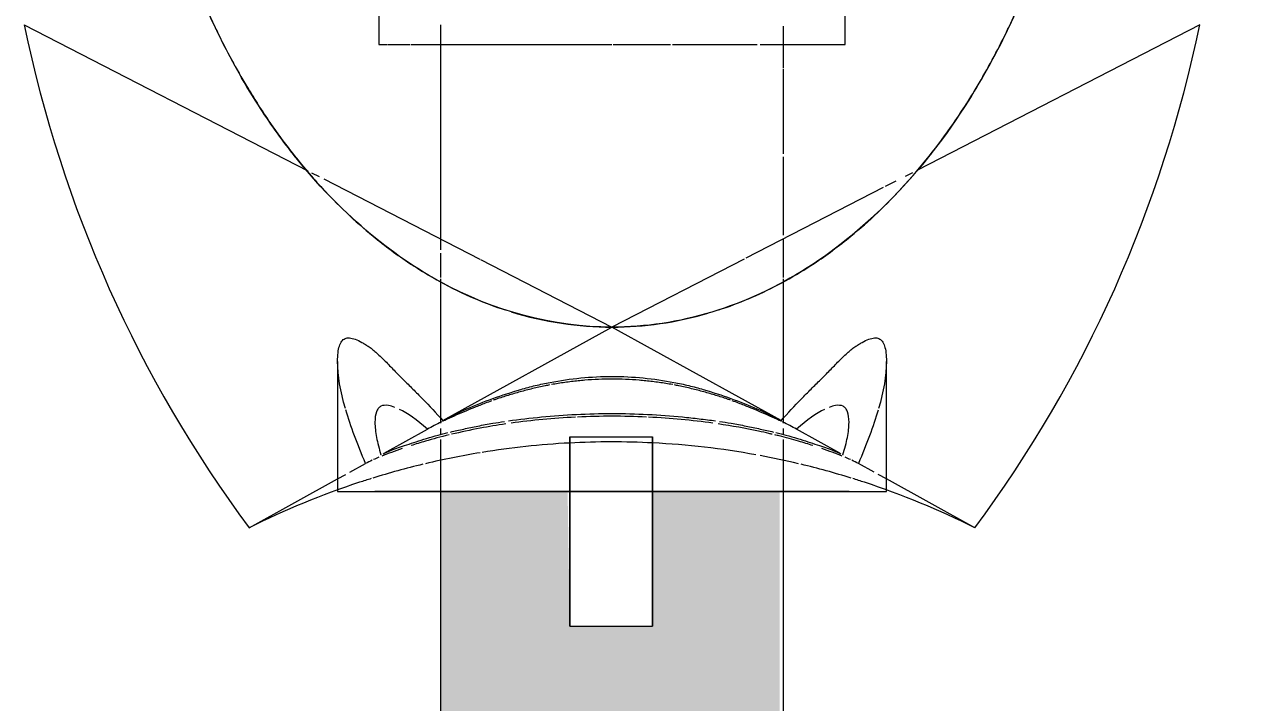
# Model space of a CAD drawing. Header units: metres. Extents: x 34 to 87, y -2.3 to 19.3.
# Drawn here: x 49.7829 to 49.8713, y 2.0226 to 2.0721 of the extents above; entities that cross this region are included whole.
import ezdxf

# ---------------------------------------------------------------- set-up
doc = ezdxf.new("R2010")
doc.units = ezdxf.units.M
for name, color, linetype, lineweight in [('A-ANNO-DIMS', 7, 'Continuous', 5), ('A-ANNO-DIMS-25', 7, 'Continuous', 5), ('P-PIPE', 7, 'Continuous', 5), ('P-SANR-FIXT', 7, 'Continuous', 5)]:
    doc.layers.add(name, color=color, linetype=linetype, lineweight=lineweight)
doc.styles.add('Arial_1', font='arial.ttf', dxfattribs={"height": 0.07499999999999998})
doc.dimstyles.new('Diagonal_-_2_mm_Arial_-_PRETO', dxfattribs={"dimscale": 0.3048, "dimtxt": 0.07651945499677275, "dimasz": 0.2460629921259842, "dimexe": 0.1968503937007874, "dimexo": 0.1230314960629921, "dimgap": 0.04101049868766404, "dimtad": 1, "dimrnd": 0.01, "dimzin": 0, "dimdsep": 46, "dimtxsty": 'Arial_1', "dimblk1": 'OBLIQUE', "dimblk2": 'OBLIQUE', "dimsah": 1, "dimcen": 0.09, "dimdle": 0.1968503937007874, "dimazin": 0, "dimtfac": 1, "dimtdec": 4, "dimtix": 1, "dimtmove": 0, "dimatfit": 3, "dimfxl": 1, "dimtvp": 1, "dimtolj": 1, "dimtzin": 0, "dimarcsym": 2})

# ---------------------------------------------------------------- blocks, each defined once
blk = doc.blocks.new('UT_Chuveiro ou ducha - UT_Elétrico-3241184-AA')
at = {"layer": 'P-SANR-FIXT'}
for p, q in [((-0.7428371062501449, 2.0720180114251), (-0.7221592078853293, 2.06138940170457)), ((-0.6571628937507371, 2.0720180114251), (-0.6777254255754432, 2.061449289812118)), ((-0.7230643030698093, 2.062390571302666), (-0.7233226421945765, 2.062703082358658)), ((-0.6767079139992589, 2.062673518337934), (-0.6769243424345603, 2.062411446757784)), ((-0.7123212946189894, 2.043187372682063), (-0.7000011931425183, 2.050000000000002)), ((-0.6876799803041647, 2.043187372682066), (-0.7000011931425183, 2.050000000000002)), ((-0.7200004740072214, 2.047504773804407), (-0.7200004740072214, 2.038023673862024)), ((-0.680000474007224, 2.038023673862024), (-0.680000474007224, 2.047504516081585)), ((-0.7264545592561149, 2.0353721233562), (-0.7200004740061482, 2.038941028820997)), ((-0.6735454407447676, 2.0353721233562), (-0.6800004740083017, 2.038941231083359)), ((-0.7200004740072246, 2.038023673862023), (-0.6800004740083011, 2.038023673862023)), ((-0.7030793729092285, 2.028210579785819), (-0.6970402961195555, 2.028210579785819))]:
    blk.add_line(p, q, dxfattribs=at)
at = {"layer": 'P-SANR-FIXT', "color": 254, "true_color": 0xdfdfdf}
for p, q in [((-0.7218970590486317, 2.061254655047787), (-0.721343678940678, 2.060970213123817)), ((-0.7210138498704353, 2.060800678270698), (-0.7096361177890977, 2.054952430462155)), ((-0.678106139612342, 2.061253610568704), (-0.678630659537324, 2.060984018034338)), ((-0.6802274062615339, 2.060163322812637), (-0.6902428524924389, 2.055015587896208)), ((-0.7095909144415236, 2.054929195569955), (-0.7000011931425185, 2.050000000000002)), ((-0.6903668101902448, 2.054951876169896), (-0.7000011931425183, 2.050000000000002)), ((-0.7030792206206523, 2.042012751250205), (-0.7030792206206523, 2.038023673862023)), ((-0.7030792206206523, 2.042012751250205), (-0.6970404484081364, 2.042012751250205)), ((-0.6970401438309796, 2.038023673862023), (-0.6970401438309796, 2.042012751250205)), ((-0.7172842818821928, 2.038023673862023), (-0.7141428047345116, 2.038023673862023)), ((-0.7141424629034371, 2.038023673862023), (-0.7100006877507917, 2.038023673862023)), ((-0.7100002943038428, 2.038023673862023), (-0.7051770747824928, 2.038023673862023)), ((-0.7051766544765186, 2.038023673862023), (-0.7031024063785418, 2.038023673862023)), ((-0.6970175329091236, 2.038023673862023), (-0.6948242843380357, 2.038023673862023)), ((-0.6948238926729747, 2.038023673862023), (-0.6900006321696859, 2.038023673862023)), ((-0.6900002943049194, 2.038023673862023), (-0.685858453959499, 2.038023673862023)), ((-0.6858581916574975, 2.038023673862023), (-0.6827166303110602, 2.038023673862023))]:
    blk.add_line(p, q, dxfattribs=at)
at = {"layer": 'P-SANR-FIXT', "color": 7, "true_color": 0xf3f3f3}
for p, q in [((-0.6793188364702154, 2.060630309138654), (-0.6800777648891579, 2.060240235423395)), ((-0.7000006859630918, 2.038023673862023), (-0.7030981358367172, 2.038023673862023)), ((-0.6970404484081364, 2.038023673862023), (-0.7030792206206523, 2.038023673862023)), ((-0.6970213273206182, 2.038023673862023), (-0.7000002947649713, 2.038023673862023))]:
    blk.add_line(p, q, dxfattribs=at)
at = {"layer": 'P-SANR-FIXT', "color": 253, "true_color": 0xa6a6a6}
for p, q in [((-0.7165975362708443, 2.040822745998494), (-0.713451386406909, 2.042562467586852)), ((-0.6834036884595397, 2.040822931533101), (-0.6865497865738321, 2.042562467586858)), ((-0.7030795251978105, 2.038023673862023), (-0.7030795251978105, 2.042012751250205)), ((-0.7030795251978105, 2.042012751250205), (-0.6970404484081377, 2.042012751250205)), ((-0.6970404484081377, 2.042012751250205), (-0.6970404484081377, 2.038023673862023)), ((-0.7191016851022997, 2.039438030720788), (-0.717966589880958, 2.040065702556782)), ((-0.6808994193358949, 2.039438274643635), (-0.6820341757958872, 2.040065702556777)), ((-0.7200004740061482, 2.038941028820997), (-0.7194085047263853, 2.039268369151302)), ((-0.6800004740083017, 2.038941231083359), (-0.680592521088735, 2.039268584905306)), ((-0.7200004740061482, 2.038023673862023), (-0.7193191503957412, 2.038023673862023)), ((-0.7193189368262456, 2.038023673862023), (-0.7173211502136672, 2.038023673862023)), ((-0.7149621176370767, 2.038023673862023), (-0.7172765884770199, 2.038023673862023)), ((-0.7030981358367172, 2.038023673862023), (-0.7172765884760902, 2.038023673862023)), ((-0.7000006818356607, 2.038023673862023), (-0.7149621176370767, 2.038023673862023)), ((-0.7030795251978105, 2.038023673862023), (-0.6970404484081377, 2.038023673862023)), ((-0.6955292596920328, 2.038023673862023), (-0.700000653249478, 2.038023673862023)), ((-0.6850388303773727, 2.038023673862023), (-0.6970213273206182, 2.038023673862023)), ((-0.6827243595383591, 2.038023673862023), (-0.6955292596920328, 2.038023673862023)), ((-0.6827243595374293, 2.038023673862023), (-0.6850388303773727, 2.038023673862023)), ((-0.6826798621809831, 2.038023673862023), (-0.6806819766307864, 2.038023673862023)), ((-0.6806819037767625, 2.038023673862023), (-0.6800004740072245, 2.038023673862023))]:
    blk.add_line(p, q, dxfattribs=at)
at = {"layer": 'P-SANR-FIXT', "color": 7, "true_color": 0xfafafa}
for p, q in [((-0.7031024063785418, 2.038023673862023), (-0.7000006862884794, 2.038023673862023)), ((-0.7000002665042545, 2.038023673862023), (-0.6970175329091236, 2.038023673862023))]:
    blk.add_line(p, q, dxfattribs=at)
at = {"layer": 'P-SANR-FIXT'}
for centre, radius, start, end in [((-0.6514678625291411, 2.090879785186195), 0.09329579415774646, 191.6639857363008, 216.5100833204576), ((-0.7485321374717407, 2.090879785186195), 0.09329579415774657, 323.4899166795422, 348.3360142636989), ((-0.7000000000004406, 1.982671122753508), 0.05896811994321909, 108.1800924837439, 116.6554848121309), ((-0.7000000000004406, 1.982671122753508), 0.05896811994321887, 63.34451518786948, 71.81990751626098)]:
    blk.add_arc(centre, radius, start, end, dxfattribs=at)
at = {"layer": 'P-SANR-FIXT', "color": 254, "true_color": 0xdfdfdf}
for radius, start, end in [(0.05896811994321904, 93.00421623216563, 99.23967684871023), (0.05896811994321891, 79.75513476809542, 87.11282345047127), (0.05896811994321893, 99.3799801735329, 103.3220582913212), (0.05896811994321889, 76.67746254305068, 79.45733841426332), (0.05896811994321903, 103.5156686702285, 107.2016120761164), (0.05896811994321897, 72.79940332924875, 76.48577614494187)]:
    blk.add_arc((-0.7000000000004406, 1.982671122753508), radius, start, end, dxfattribs=at)
at = {"layer": 'P-SANR-FIXT', "color": 7, "true_color": 0xf3f3f3}
blk.add_arc((-0.7000000000004406, 1.982671122753508), 0.05896811994321901, 87.11282345047127, 93.00421623216565, dxfattribs=at)
at = {"layer": 'P-SANR-FIXT', "color": 253, "true_color": 0xa6a6a6}
for radius, start, end in [(0.05896811994321899, 107.3089999095425, 108.1800924837439), (0.05896811994321893, 71.81990751626098, 72.69216994588557)]:
    blk.add_arc((-0.7000000000004406, 1.982671122753508), radius, start, end, dxfattribs=at)
at = {"layer": 'P-SANR-FIXT'}
for centre, major_axis, ratio, start_param, end_param in [((-0.7030793729092313, 2.04409479420253), (0, 0.01588421441671128), 1.037514850423686e-05, 1.962984027829736, 3.141592653589789), ((-0.6970402961195585, 2.04409479420253), (1.843768415816872e-16, 0.01588421441671163), 1.037514850800512e-05, 1.962984028121458, 3.141592654708571)]:
    blk.add_ellipse(centre, major_axis=major_axis, ratio=ratio, start_param=start_param, end_param=end_param, dxfattribs=at)
at = {"layer": 'P-SANR-FIXT', "color": 253, "true_color": 0xa6a6a6}
for centre, major_axis, ratio, start_param, end_param in [((-0.7030793729092313, 2.04409479420253), (2.09065870384612e-16, 0.0158842144167118), 1.037514850310177e-05, 4.084479553870166, 4.320201279058805), ((-0.6970402961195585, 2.04409479420253), (0, 0.01588421441671161), 1.037514848971717e-05, 4.084479554045671, 4.320201279329124), ((-0.7030793729092313, 2.04409479420253), (1.420527922052484e-16, 0.01588421441671161), 1.037514849792915e-05, 3.848757828907688, 4.084479553966853), ((-0.6970402961195585, 2.04409479420253), (0, 0.01588421441671145), 1.037514848954823e-05, 3.848757828808508, 4.084479554053411), ((-0.7030793729092313, 2.04409479420253), (1.63214816893469e-16, 0.01588421441671174), 1.037514850017494e-05, 3.613036103656583, 3.848757828874991), ((-0.6970402961195585, 2.04409479420253), (0, 0.01588421441671128), 1.037514849025791e-05, 3.141592653589789, 3.848757828774724), ((-0.7030793729092313, 2.04409479420253), (2.58443927990454e-16, 0.01588421441671158), 1.037514850861597e-05, 3.141592655158004, 3.613036103786034)]:
    blk.add_ellipse(centre, major_axis=major_axis, ratio=ratio, start_param=start_param, end_param=end_param, dxfattribs=at)
for points in [[(-0.7289774568677254, 2.071961322643921), (-0.7296849054696554, 2.073452490347888), (-0.7303361451123761, 2.074997985468416), (-0.7309266789917658, 2.076589412945121)], [(-0.669693382438807, 2.075002347330828), (-0.6701120702092709, 2.073966317753268), (-0.670556594923101, 2.072951587852935), (-0.6710258681399681, 2.071960847041384)], [(-0.7289726972367775, 2.071949369999351), (-0.7289010746433714, 2.071798502076089), (-0.7288288766361198, 2.071648190773974), (-0.7287561078718102, 2.071498444791523)], [(-0.6712459209695283, 2.071500323989388), (-0.6711735354043002, 2.071649540239377), (-0.6711017159179401, 2.071799318678391), (-0.6710304663146834, 2.071949649907177)], [(-0.726621063559181, 2.067540332811375), (-0.7263676780584318, 2.06711600307523), (-0.7261093478135553, 2.066697710056874), (-0.7258462062127512, 2.066285702915033)], [(-0.7259182471041382, 2.066400127428929), (-0.7259488790409734, 2.066448388555179), (-0.7259794451625882, 2.066496735122818), (-0.7260099452562676, 2.066545166734731)], [(-0.7257922018875415, 2.066201340587753), (-0.7254965003341168, 2.065740470497496), (-0.7251947647596954, 2.065287520005989), (-0.724887183036052, 2.064842840043019)], [(-0.6751119196350582, 2.064847568531286), (-0.674790629936581, 2.06531135671772), (-0.6744757435855364, 2.065784172737645), (-0.6741675462325445, 2.066265720460473)], [(-0.721220854846724, 2.060238793360412), (-0.7200100540033612, 2.058921205556746), (-0.7187390081299754, 2.057716303235766), (-0.7174188433131402, 2.056633805254427)], [(-0.6825895228383159, 2.056628828796604), (-0.6812645009040813, 2.057715972252971), (-0.6799890607310202, 2.058927019447538), (-0.6787738949195208, 2.060250885489099)], [(-0.7147323445049899, 2.054645521997026), (-0.7146268502382086, 2.054575520288812), (-0.7145211121593911, 2.054506271113734), (-0.7144151352347421, 2.05443777880987)], [(-0.7073370071922794, 2.051112956469191), (-0.7049280702364346, 2.050375788800769), (-0.7024647624091536, 2.050000000000002), (-0.7000011931425185, 2.050000000000002)], [(-0.7000011931425183, 2.050000000000002), (-0.6976537465647611, 2.050000000000002), (-0.6953066374561181, 2.05034234189513), (-0.6930064832149493, 2.051012805671587)], [(-0.7194343910728153, 2.044079742121663), (-0.7197924664069187, 2.045319566069812), (-0.7200004567477868, 2.046461200777817), (-0.7200004740061482, 2.047504646245677)], [(-0.6800004740083011, 2.047504646245731), (-0.6800004567499396, 2.046461200777861), (-0.6802084141475238, 2.045319566069847), (-0.6805664589067258, 2.044079742121688)], [(-0.6955760224933734, 2.045811316480745), (-0.6957413893758675, 2.045841346902793), (-0.695907658680394, 2.0458695839106), (-0.696074831209931, 2.045896072354558)], [(-0.7134513864069089, 2.042562467586852), (-0.7142198674635687, 2.043247015920763), (-0.7149083201913019, 2.043722773312799), (-0.7154931232293138, 2.044006929701291)], [(-0.684507983418985, 2.044006929701323), (-0.6850928110893666, 2.043722773312824), (-0.685781285732982, 2.043247015920779), (-0.686549786573832, 2.042562467586858)], [(-0.717966589880958, 2.040065702556782), (-0.7185493930145059, 2.041457110862915), (-0.7190445265654827, 2.042756359316996), (-0.7194004504598249, 2.043963447919024)], [(-0.7124310164938835, 2.043092627610072), (-0.7127886430378911, 2.04291827431727), (-0.7131291275947101, 2.042741276709303), (-0.7134513864069089, 2.042562467586852)], [(-0.686549786573832, 2.042562467586858), (-0.6868725143228438, 2.0427415185246), (-0.687213301897123, 2.042918647167681), (-0.6875710226987901, 2.043093040415723)], [(-0.6806005536766321, 2.043962915409427), (-0.6809564366939916, 2.042755977208554), (-0.6814514830846273, 2.041456906257671), (-0.6820341757958872, 2.040065702556777)], [(-0.7172765884760902, 2.043061121750853), (-0.7172765813259334, 2.042728410140676), (-0.717194069173346, 2.042000612847356), (-0.7169740650028468, 2.041148067408102), (-0.7168364980930388, 2.040690607651993)], [(-0.68284121021803, 2.041969425810893), (-0.6827655945600379, 2.042364511494045), (-0.6827243523882026, 2.042728410140712), (-0.6827243595383593, 2.043061121750896)], [(-0.6831643695262201, 2.040690607651984), (-0.6830268150201706, 2.041148067408105), (-0.6829168258760219, 2.041574340127741), (-0.68284121021803, 2.041969425810893)], [(-0.7174882226720571, 2.040297687815821), (-0.7176556132200599, 2.040220853032844), (-0.71781515869061, 2.040143584699645), (-0.717966589880958, 2.040065702556782)], [(-0.6820341757958872, 2.040065702556777), (-0.6821857043333801, 2.040143637895698), (-0.6823452969193299, 2.040221294335546), (-0.6825127259954588, 2.040298629844522)]]:
    blk.add_open_spline(points, degree=3, dxfattribs=at)
at = {"layer": 'P-SANR-FIXT', "color": 254, "true_color": 0xdfdfdf}
for points in [[(-0.6710304663146834, 2.071949649907177), (-0.6704961128729695, 2.073077094914966), (-0.669993813126387, 2.074235632184829), (-0.6695251718193405, 2.075421296820203)], [(-0.7300860669977598, 2.074450724881797), (-0.7297323495719709, 2.073601504981484), (-0.7293609790001572, 2.0727672580497), (-0.7289726972367775, 2.071949369999351)], [(-0.7026699097323819, 2.043441735072277), (-0.7042766259326696, 2.043363540796874), (-0.7058534270178831, 2.043214494848376), (-0.7073497323269266, 2.043005320481054)], [(-0.6974892772421547, 2.043449220367095), (-0.6991516282040728, 2.043525067882389), (-0.7008446234927733, 2.043525276046499), (-0.7025074748976968, 2.043449393953387)], [(-0.692649139487865, 2.043005085058631), (-0.6941450980851694, 2.04321485763004), (-0.6957212213906044, 2.043363482263307), (-0.6973277030869784, 2.043441605655467)], [(-0.7169886858053555, 2.040516260172181), (-0.7171213686022757, 2.040460757188113), (-0.7172500223668201, 2.040405115195297), (-0.717374542954331, 2.040349264457973)], [(-0.7152924564301691, 2.04115187583426), (-0.7158301437629632, 2.040967820863717), (-0.716327851827416, 2.040785176858217), (-0.7167817742575404, 2.04060139505697)], [(-0.6826261727681295, 2.040350440957591), (-0.6827506109381907, 2.040406638687407), (-0.6828791758724831, 2.04046266132813), (-0.6830117797563683, 2.040518492659708)]]:
    blk.add_open_spline(points, degree=3, dxfattribs=at)
at = {"layer": 'P-SANR-FIXT'}
for points in [[(-0.7260099452562676, 2.066545166734731), (-0.7270841099537173, 2.068250850930453), (-0.728076377815446, 2.070062018612767), (-0.7289774568677254, 2.071961322643921)], [(-0.7287561078718022, 2.071498444791507), (-0.7280909316422095, 2.070129623031945), (-0.7273780645989012, 2.068808037753041), (-0.726621063559189, 2.067540332811388)], [(-0.6733843249249493, 2.067532383999379), (-0.6726255940201822, 2.068802577918566), (-0.6719118055427693, 2.070127663589057), (-0.6712459209695404, 2.071500323989363)], [(-0.6787738949195208, 2.060250885489099), (-0.677480674003052, 2.06165978889911), (-0.676255719482477, 2.063196470287577), (-0.6751119196350597, 2.064847568531284)], [(-0.7174188433131076, 2.0566338052544), (-0.7165438418170103, 2.055916328662756), (-0.7156472623651218, 2.055252624307319), (-0.7147323445049899, 2.054645521997026)], [(-0.6852724175340623, 2.054642959171363), (-0.6843586028360026, 2.055248917288401), (-0.6834632825616146, 2.055911933369381), (-0.6825895228383159, 2.056628828796604)], [(-0.7099867867346087, 2.052079296065771), (-0.7092608171899873, 2.051771015174248), (-0.7085278151813511, 2.051496389219595), (-0.7077893532000341, 2.051255836973441)], [(-0.692213135351962, 2.051257675543477), (-0.6914848244355816, 2.05149503746924), (-0.6907618123772127, 2.051765460092187), (-0.6900456013679584, 2.052068485189015)]]:
    blk.add_open_spline(points, degree=3, dxfattribs=at)
for points, knots in [([(-0.6710258681399681, 2.071960847041384), (-0.6719259598133726, 2.07006055202576), (-0.6759328635294349, 2.06273497291792), (-0.6853435552141377, 2.052967457026074), (-0.6951142712371972, 2.050000000000002), (-0.7000011931425183, 2.050000000000002)], [-0.3104870625206909, -0.3104870625206909, -0.3104870625206909, -0.3104870625206909, -0.2666666666666667, -0.1333333333333333, 0, 0, 0, 0]), ([(-0.7000011931425185, 2.050000000000002), (-0.7042772498096745, 2.050000000000002), (-0.7128280432024008, 2.052264315614241), (-0.7212631250219528, 2.059649065994126), (-0.72512825051684, 2.065155474658797), (-0.7259182471041382, 2.066400127428929)], [-1, -1, -1, -1, -0.8833333333333333, -0.7666666666666666, -0.7345775803112768, -0.7345775803112768, -0.7345775803112768, -0.7345775803112768]), ([(-0.7248871830360477, 2.064842840043013), (-0.7244120918010286, 2.064155986642579), (-0.723233850076134, 2.062548690252069), (-0.7219786644557159, 2.061063438225655), (-0.7212208548467259, 2.060238793360415)], [0.7482234902960889, 0.7482234902960889, 0.7482234902960889, 0.7482234902960889, 0.7666666666666666, 0.792658642551129, 0.792658642551129, 0.792658642551129, 0.792658642551129]), ([(-0.7200004740061482, 2.047504646245677), (-0.7200004819007824, 2.047972416034944), (-0.7199354492004498, 2.048531940041435), (-0.7197065707765153, 2.048991158347516), (-0.7194634049922081, 2.049197269921294), (-0.7191385883238414, 2.049244660557276), (-0.7187265562499766, 2.049136905094169), (-0.7183223796389197, 2.048943196535505), (-0.7179727946116338, 2.048736187875818), (-0.7177468239087391, 2.048590008905513), (-0.7175624085642512, 2.048459014950128), (-0.7173742522812834, 2.048312481481247), (-0.7170363708273714, 2.048022883647378), (-0.716530201737604, 2.047528684623722), (-0.7159961193756464, 2.046973101266065), (-0.7155535082586784, 2.046517461714128), (-0.7152139490121626, 2.046179656361423), (-0.7148676391654271, 2.045841184546062), (-0.7143986302878869, 2.04537393950708), (-0.7135604081550201, 2.044524057744116), (-0.7128194535481576, 2.043737370479785), (-0.7123212946189895, 2.043187372682063)], [-1, -1, -1, -1, -0.875, -0.8125, -0.75, -0.6875, -0.625, -0.5625, -0.53125, -0.5, -0.484375, -0.46875, -0.4375, -0.375, -0.3125, -0.28125, -0.25, -0.21875, -0.1875, -0.125, 0, 0, 0, 0]), ([(-0.6876799803041648, 2.043187372682066), (-0.6871818132909724, 2.043737370479791), (-0.6864408454747343, 2.044524057744127), (-0.6856026059274015, 2.045373939507095), (-0.6851335865174124, 2.045841184546081), (-0.6847872684745876, 2.046179656361445), (-0.6844477007498563, 2.046517461714152), (-0.6840050779613482, 2.046973101266093), (-0.6834709802870982, 2.047528684623754), (-0.6829647948534403, 2.048022883647416), (-0.6826269013820351, 2.048312481481288), (-0.6824387380581124, 2.04845901495017), (-0.6822543155690092, 2.048590008905557), (-0.6820283356303524, 2.048736187875864), (-0.6816787351693397, 2.048943196535554), (-0.6812745383185954, 2.049136905094223), (-0.6808624811597142, 2.049244660557333), (-0.680537639656479, 2.049197269921353), (-0.6802944495455795, 2.048991158347576), (-0.6800655386364878, 2.048531940041494), (-0.6800004819029353, 2.047972416035001), (-0.6800004740083011, 2.047504646245731)], [-1, -1, -1, -1, -0.875, -0.8125, -0.78125, -0.75, -0.71875, -0.6875, -0.625, -0.5625, -0.53125, -0.515625, -0.5, -0.46875, -0.4375, -0.375, -0.3125, -0.25, -0.1875, -0.125, 0, 0, 0, 0]), ([(-0.7123212946189895, 2.043187372682063), (-0.7117653430609541, 2.043492016699501), (-0.7105986928444479, 2.044066986604872), (-0.7086987357881558, 2.04481069203747), (-0.7070038282844016, 2.045370976302426), (-0.705591337413403, 2.045754436558703), (-0.7041484984175485, 2.046062095740213), (-0.702276506343172, 2.046329140814458), (-0.699991723031121, 2.046458002031898), (-0.6977093181263034, 2.046327739190681), (-0.6958410146178091, 2.046059705929462), (-0.6944029376059784, 2.045752901496092), (-0.6929968836079321, 2.045371077720109), (-0.6913078518729205, 2.044812572181735), (-0.6894070521467144, 2.044068482513139), (-0.688237799303592, 2.043492673404007), (-0.6876799803041648, 2.043187372682066)], [-1, -1, -1, -1, -0.9166666666666667, -0.8333333333333334, -0.75, -0.7083333333333333, -0.6666666666666666, -0.5833333333333333, -0.5, -0.4166666666666666, -0.3333333333333333, -0.2916666666666666, -0.25, -0.1666666666666667, -0.08333333333333333, 0, 0, 0, 0])]:
    blk.add_open_spline(points, degree=3, knots=knots, dxfattribs=at)
at = {"layer": 'P-SANR-FIXT', "color": 253, "true_color": 0xa6a6a6}
for points, knots in [([(-0.6741549052324114, 2.06628548235074), (-0.6741001012247393, 2.066371205082911), (-0.6738393726754477, 2.066781931047176), (-0.6735835138024833, 2.067198921240153), (-0.6733843249249493, 2.067532383999379)], [0.2644490847391863, 0.2644490847391863, 0.2644490847391863, 0.2644490847391863, 0.2666666666666667, 0.2750401164857746, 0.2750401164857746, 0.2750401164857746, 0.2750401164857746]), ([(-0.6900456013679584, 2.052068485189015), (-0.68858640660185, 2.052685862790836), (-0.6869856720712714, 2.053527872397712), (-0.685436161410097, 2.054534379246998), (-0.6852724175340623, 2.054642959171363)], [0.09180953782278872, 0.09180953782278872, 0.09180953782278872, 0.09180953782278872, 0.1333333333333333, 0.1382597396711405, 0.1382597396711405, 0.1382597396711405, 0.1382597396711405]), ([(-0.7142255618058482, 2.054316228135731), (-0.7136712424322561, 2.053963637976277), (-0.7122782695410179, 2.053139083818535), (-0.7108500328482997, 2.052445871059866), (-0.7099867867346087, 2.052079296065771)], [0.8667767353592548, 0.8667767353592548, 0.8667767353592548, 0.8667767353592548, 0.8833333333333333, 0.907906216000839, 0.907906216000839, 0.907906216000839, 0.907906216000839]), ([(-0.7045473710628289, 2.045788754049691), (-0.7046540763230332, 2.045768739045633), (-0.7050735778512527, 2.045686792737964), (-0.7057961955094124, 2.045522789828894), (-0.7066995945961003, 2.045284774663609), (-0.7075776478481867, 2.045033452366687), (-0.7082220712307434, 2.0448261874336), (-0.7085752426935398, 2.044702176269267), (-0.7086519238754402, 2.044674800381604)], [-0.3543609241261034, -0.3543609241261034, -0.3543609241261034, -0.3543609241261034, -0.34375, -0.3125, -0.28125, -0.25, -0.21875, -0.2100248361971053, -0.2100248361971053, -0.2100248361971053, -0.2100248361971053]), ([(-0.6999961341409738, 2.046216783273519), (-0.7006574349611182, 2.046216889073014), (-0.7016496379988922, 2.046171395648428), (-0.7029586213697014, 2.046035508503608), (-0.7037693240502578, 2.045924546022381), (-0.7042509070335863, 2.045842896058686), (-0.7044147977697092, 2.045813198129)], [-0.5, -0.5, -0.5, -0.5, -0.4375, -0.40625, -0.375, -0.3587490601946706, -0.3587490601946706, -0.3587490601946706, -0.3587490601946706]), ([(-0.696074831209931, 2.045896072354558), (-0.696392873993704, 2.04594646615118), (-0.6970354978969477, 2.046034596103969), (-0.6983431338981705, 2.046170866650951), (-0.6993348333208295, 2.046216677474023), (-0.6999961341409738, 2.046216783273519)], [-0.625, -0.625, -0.625, -0.625, -0.59375, -0.5625, -0.5, -0.5, -0.5, -0.5]), ([(-0.6913538678338209, 2.04467638535408), (-0.6914298177916993, 2.044703484154301), (-0.6917817639442821, 2.044827008820602), (-0.6924244585332022, 2.045033686681217), (-0.6933009947844936, 2.045284634967022), (-0.6942025021781772, 2.045522239535383), (-0.694921859794643, 2.045685594415827), (-0.6953387763767015, 2.045767144417474), (-0.6954434575244082, 2.045786821490688)], [-0.7899068031191323, -0.7899068031191323, -0.7899068031191323, -0.7899068031191323, -0.78125, -0.75, -0.71875, -0.6875, -0.65625, -0.6458215570910475, -0.6458215570910475, -0.6458215570910475, -0.6458215570910475]), ([(-0.716846183479862, 2.04423302604114), (-0.7169199453616633, 2.044194405248712), (-0.71704619181337, 2.044085316910492), (-0.7172253002390725, 2.043753505171264), (-0.7172765949942678, 2.043372939185079), (-0.7172765884760902, 2.043061121750853)], [-0.3333333333333333, -0.3333333333333333, -0.3333333333333333, -0.3333333333333333, -0.25, -0.1666666666666667, 0, 0, 0, 0]), ([(-0.7158296480762899, 2.04415361798287), (-0.7159919001339717, 2.044215528812651), (-0.7163942683453551, 2.044331963507004), (-0.7166986597162592, 2.044310267625997), (-0.716846183479862, 2.04423302604114)], [-0.6002331942074968, -0.6002331942074968, -0.6002331942074968, -0.6002331942074968, -0.5, -0.3333333333333333, -0.3333333333333333, -0.3333333333333333, -0.3333333333333333]), ([(-0.7087708647685195, 2.044631980397207), (-0.708928206613652, 2.044574871558683), (-0.7093540022358602, 2.044415374662364), (-0.7100291898341283, 2.044146320791312), (-0.7105332905533746, 2.043938512185013), (-0.7107798868034009, 2.043834691250079)], [-0.2055012729322593, -0.2055012729322593, -0.2055012729322593, -0.2055012729322593, -0.1875, -0.15625, -0.125, -0.125, -0.125, -0.125]), ([(-0.6876388706656559, 2.043125986051492), (-0.687696765983838, 2.043153987635485), (-0.688198847646799, 2.043394385987266), (-0.688968929475233, 2.043732951579576), (-0.6899769283517504, 2.044148305572993), (-0.6906517618796879, 2.044417086254487), (-0.6910773857204898, 2.044576442233549), (-0.6912350184892366, 2.044633623412562)], [-0.9457157473604769, -0.9457157473604769, -0.9457157473604769, -0.9457157473604769, -0.9375, -0.875, -0.84375, -0.8125, -0.794434632202181, -0.794434632202181, -0.794434632202181, -0.794434632202181]), ([(-0.6831548440587175, 2.044233026041189), (-0.6833023812530141, 2.044310267626043), (-0.6836068242763231, 2.044331965626328), (-0.6840092623960963, 2.044215506064395), (-0.6841715701575091, 2.04415356966934)], [-0.6666666666666666, -0.6666666666666666, -0.6666666666666666, -0.6666666666666666, -0.5, -0.3997407346772428, -0.3997407346772428, -0.3997407346772428, -0.3997407346772428]), ([(-0.6827243595383593, 2.043061121750896), (-0.682724366056537, 2.043372939185125), (-0.682775680603944, 2.043753505171312), (-0.6829548157068775, 2.044085316910542), (-0.6830810754615692, 2.044194405248761), (-0.6831548440587175, 2.044233026041189)], [-1, -1, -1, -1, -0.8333333333333333, -0.75, -0.6666666666666666, -0.6666666666666666, -0.6666666666666666, -0.6666666666666666]), ([(-0.7107798868034009, 2.043834691250079), (-0.7112730793034534, 2.043627049380211), (-0.7118057002108965, 2.043392805863169), (-0.7123061114473648, 2.04315317114004), (-0.7123632223611057, 2.043125548145297)], [-0.125, -0.125, -0.125, -0.125, -0.0625, -0.0543795136784091, -0.0543795136784091, -0.0543795136784091, -0.0543795136784091]), ([(-0.7117753406978774, 2.042358303273613), (-0.7114622231191892, 2.04243255071091), (-0.7108136090368355, 2.042577835039174), (-0.7097802461773411, 2.042796307130923), (-0.7087824091669764, 2.042983150282118), (-0.708121862303453, 2.04308731387469), (-0.7078349573121647, 2.043129762388051)], [-0.7777777777777778, -0.7777777777777778, -0.7777777777777778, -0.7777777777777778, -0.75, -0.7222222222222222, -0.6944444444444444, -0.6736944128988445, -0.6736944128988445, -0.6736944128988445, -0.6736944128988445]), ([(-0.7075419209160766, 2.043172195951108), (-0.7067657656625985, 2.043282235672999), (-0.7051508733969181, 2.043475203805322), (-0.7017582935132648, 2.043726971029348), (-0.6982381470974713, 2.043725358048861), (-0.6952723670792299, 2.043508199346356), (-0.6936381454511764, 2.043327726020308), (-0.6928469619724416, 2.043226832273845), (-0.6924589959300886, 2.043172238061867)], [-0.6666666666666666, -0.6666666666666666, -0.6666666666666666, -0.6666666666666666, -0.6111111111111112, -0.5555555555555556, -0.4444444444444444, -0.3888888888888888, -0.361111111111111, -0.3333333333333333, -0.3333333333333333, -0.3333333333333333, -0.3333333333333333]), ([(-0.6921700031474198, 2.043130587050989), (-0.6918817431031717, 2.043088040939523), (-0.6912196723461705, 2.042983202109052), (-0.6902201886593663, 2.042796275862138), (-0.6891862356421162, 2.042577622254178), (-0.6885373516321082, 2.04243228285796), (-0.6882240904810843, 2.042357997017105)], [-0.3264018732598817, -0.3264018732598817, -0.3264018732598817, -0.3264018732598817, -0.3055555555555556, -0.2777777777777778, -0.25, -0.2222222222222222, -0.2222222222222222, -0.2222222222222222, -0.2222222222222222]), ([(-0.7166851686614526, 2.040770045529497), (-0.7165161387790112, 2.040854318787406), (-0.7160418229446508, 2.041060632735789), (-0.7151971268168863, 2.04135226800156), (-0.7142861642941117, 2.041647413464598), (-0.7135262709210628, 2.041888559473117), (-0.7127458886867506, 2.042116689046174), (-0.7122043905858484, 2.042254718234389), (-0.7119551231227204, 2.042315188974768)], [-0.9865329876112543, -0.9865329876112543, -0.9865329876112543, -0.9865329876112543, -0.9444444444444444, -0.8888888888888888, -0.861111111111111, -0.8333333333333333, -0.8055555555555556, -0.783131192837221, -0.783131192837221, -0.783131192837221, -0.783131192837221]), ([(-0.6880463296287133, 2.042315370106901), (-0.6877962000001235, 2.042254701559886), (-0.6872536923759651, 2.0421164185549), (-0.6864721815121912, 2.041887928876096), (-0.6857120302182338, 2.041646629520282), (-0.6848013571643276, 2.04135143789272), (-0.6839579528665549, 2.041060089481273), (-0.6834845468359129, 2.040854150850764), (-0.6833158947776419, 2.040770107059962)], [-0.2169319115481387, -0.2169319115481387, -0.2169319115481387, -0.2169319115481387, -0.1944444444444444, -0.1666666666666667, -0.1388888888888889, -0.1111111111111111, -0.05555555555555555, -0.01350487629222441, -0.01350487629222441, -0.01350487629222441, -0.01350487629222441])]:
    blk.add_open_spline(points, degree=3, knots=knots, dxfattribs=at)
at = {"layer": 'P-SANR-FIXT', "color": 254, "true_color": 0xdfdfdf}
for points, knots in [([(-0.7077378770205544, 2.042949460034089), (-0.7083751082869979, 2.04285512606292), (-0.7097443859603494, 2.042623954115431), (-0.7110261051919358, 2.042352435819608), (-0.711693858748781, 2.042193657932295)], [-0.3239947038401811, -0.3239947038401811, -0.3239947038401811, -0.3239947038401811, -0.2777777777777778, -0.2222222222222222, -0.2222222222222222, -0.2222222222222222, -0.2222222222222222]), ([(-0.6883363134173854, 2.04220031019395), (-0.6884100073048509, 2.042217407480917), (-0.6887361958029695, 2.04229224235505), (-0.6899865153863157, 2.042568189349399), (-0.6912449139687943, 2.042798185495533), (-0.6922667893271023, 2.04294989458353)], [-0.7769544737510309, -0.7769544737510309, -0.7769544737510309, -0.7769544737510309, -0.7708333333333333, -0.75, -0.6758687700685025, -0.6758687700685025, -0.6758687700685025, -0.6758687700685025]), ([(-0.711871265359708, 2.042151046153287), (-0.712474436688164, 2.042004708973496), (-0.7134331691037038, 2.041747275020791), (-0.7143115818616491, 2.041475428499246), (-0.7146482938082122, 2.041366427525388)], [-0.2172812215009973, -0.2172812215009973, -0.2172812215009973, -0.2172812215009973, -0.1666666666666667, -0.1331018181264551, -0.1331018181264551, -0.1331018181264551, -0.1331018181264551]), ([(-0.6853531404938292, 2.041364589566497), (-0.6856896677656285, 2.041473299347751), (-0.6864742078536602, 2.04171830533124), (-0.6874240849338067, 2.041981514364767), (-0.6880230325444485, 2.042126511951782), (-0.6881299832596681, 2.042151902777743)], [-0.8668760383125519, -0.8668760383125519, -0.8668760383125519, -0.8668760383125519, -0.8333333333333333, -0.7916666666666666, -0.7826952178014815, -0.7826952178014815, -0.7826952178014815, -0.7826952178014815]), ([(-0.6832189579000659, 2.040604232862184), (-0.6834499785231886, 2.040698232048539), (-0.683925929833471, 2.040881662126332), (-0.6844442014913433, 2.04106259368273), (-0.6847080716880533, 2.04115170345743)], [-0.9455025817030231, -0.9455025817030231, -0.9455025817030231, -0.9455025817030231, -0.9166666666666666, -0.8888888888888888, -0.8888888888888888, -0.8888888888888888, -0.8888888888888888])]:
    blk.add_open_spline(points, degree=3, knots=knots, dxfattribs=at)
blk = doc.blocks.new('Joelho 90 com Bucha de Latao - Agua Fria_Soldavel - MEP - Tigre - Standard-V16-AA')
at = {"layer": 'P-PIPE', "color": 254, "true_color": 0xdfdfdf}
for p, q in [((-0.7039887413026809, 2.113460742344217), (-0.7034843833416354, 2.113600760005661)), ((-0.708945602064985, 2.110821173859745), (-0.7085615952481085, 2.111125902910056)), ((-0.6884985503814924, 2.10805222060446), (-0.6882249999165907, 2.107644368277626)), ((-0.7121081135499652, 2.107103097325457), (-0.7119253389098662, 2.107408011585671)), ((-0.7119156077611505, 2.107424245599374), (-0.7118954617590643, 2.107457854218811)), ((-0.6881857473737347, 2.107585844374392), (-0.6880864931777527, 2.107424245599374)), ((-0.7129316963562378, 2.105467433526015), (-0.7127027133520455, 2.105980190089527)), ((-0.6876173123917728, 2.106617450233002), (-0.6873625897922788, 2.106116981545726)), ((-0.6873085607632535, 2.105999421125103), (-0.6871280843532798, 2.105606726992867)), ((-0.6871280843532798, 2.105606726992867), (-0.6870022604196513, 2.105301318791303)), ((-0.7170000000004372, 2.072103097325459), (-0.7170000000004372, 2.070600000000002)), ((-0.6830000000004363, 2.070600000000002), (-0.6830000000004363, 2.072103097325459)), ((-0.7170000000004414, 2.0706), (-0.7164207390473555, 2.0706)), ((-0.7163713506938255, 2.0706), (-0.7147224318647768, 2.0706)), ((-0.7146276936154123, 2.0706), (-0.7085000000004416, 2.0706)), ((-0.7084647495047328, 2.0706), (-0.7000000000004417, 2.0706)), ((-0.6999251066409153, 2.0706), (-0.6957433226577237, 2.0706)), ((-0.6956000762336989, 2.0706), (-0.6894072960912458, 2.0706)), ((-0.6891905459145593, 2.0706), (-0.6830025109684993, 2.0706))]:
    blk.add_line(p, q, dxfattribs=at)
at = {"layer": 'P-PIPE', "color": 7, "true_color": 0xf3f3f3}
for p, q in [((-0.6867211926481654, 2.104560139833522), (-0.6865494573219763, 2.104025481543235)), ((-0.6863455330286372, 2.103255827015191), (-0.6862707809822444, 2.102937710869119)), ((-0.686164285791399, 2.102386338686321), (-0.686100309504273, 2.101965303098384)), ((-0.6860799247918251, 2.101831148870686), (-0.6860274125152745, 2.101359136622505)), ((-0.6860178329431289, 2.101273029607482), (-0.6859781095790206, 2.100712873768468)), ((-0.7140400000004382, 2.099988561525255), (-0.7140400000004382, 2.099954264400128)), ((-0.6859738164243891, 2.100573513079683), (-0.6859608182484089, 2.100151577483501)), ((-0.7140400000004382, 2.097502299293211), (-0.7140400000004382, 2.097169969337747)), ((-0.7140400000004383, 2.096065154953597), (-0.7140400000004383, 2.095662905943666)), ((-0.6859600000004373, 2.095551576665082), (-0.6859600000004373, 2.095958192099865)), ((-0.6859600000004373, 2.089099147557909), (-0.6859600000004373, 2.089471542309934)), ((-0.7140400000004383, 2.088692112922249), (-0.7140400000004383, 2.088130530143477)), ((-0.6859600000004373, 2.088540971430372), (-0.6859600000004373, 2.088874027463134)), ((-0.6859600000004373, 2.088037065441572), (-0.6859600000004373, 2.088399318021945)), ((-0.6859600000004373, 2.087411884564233), (-0.6859600000004373, 2.08794608898441)), ((-0.714256585421724, 2.085626829249569), (-0.714793646590988, 2.085445389665356)), ((-0.7114860904205905, 2.085700000000001), (-0.7140400000004413, 2.085700000000001)), ((-0.7140400000004413, 2.085700000000001), (-0.7121589966695749, 2.085700000000001)), ((-0.7121589966695749, 2.085700000000001), (-0.7114860904205905, 2.085700000000001)), ((-0.7091135190714347, 2.085700000000001), (-0.7114860903947362, 2.085700000000001)), ((-0.7114860903947362, 2.085700000000001), (-0.7099277792083005, 2.085700000000001)), ((-0.7099277792083005, 2.085700000000001), (-0.7091135190714347, 2.085700000000001)), ((-0.6901550907510265, 2.085700000000001), (-0.690886480929448, 2.085700000000001)), ((-0.6908864809294459, 2.085700000000001), (-0.6901550907510244, 2.085700000000001)), ((-0.6864990575226368, 2.085700000000001), (-0.6900722207925822, 2.085700000000001)), ((-0.6900722207925797, 2.085700000000001), (-0.6878410033313077, 2.085700000000001)), ((-0.6878410033313077, 2.085700000000001), (-0.6864990575226368, 2.085700000000001)), ((-0.6859600000004413, 2.085700000000001), (-0.6864384013993428, 2.085700000000001)), ((-0.6864384013993428, 2.085700000000001), (-0.6859600000004413, 2.085700000000001)), ((-0.6859600000004373, 2.085955522111306), (-0.6859600000004373, 2.086271847478871)), ((-0.6847240798043528, 2.085282459393216), (-0.6859600000004373, 2.085700000000001)), ((-0.7170000000004372, 2.084700000000002), (-0.7170000000004372, 2.083872744627689)), ((-0.7148477201580417, 2.085427121568378), (-0.7165763952858132, 2.084843109700888)), ((-0.7120208152806126, 2.0847), (-0.7162761204554146, 2.0847)), ((-0.7162761204554144, 2.0847), (-0.7120208152806126, 2.0847)), ((-0.7087132892336521, 2.0847), (-0.711822609107983, 2.0847)), ((-0.711822609107983, 2.0847), (-0.708713289233652, 2.0847)), ((-0.7071572672659223, 2.0847), (-0.7085000000004413, 2.0847)), ((-0.7085000000004413, 2.0847), (-0.7071572672659222, 2.0847)), ((-0.6918943287531082, 2.0847), (-0.6928427327349584, 2.0847)), ((-0.6928427327349597, 2.0847), (-0.69189432875311, 2.0847)), ((-0.6873905170299098, 2.0847), (-0.6915000000004391, 2.0847)), ((-0.6915000000004412, 2.0847), (-0.6873905170299096, 2.0847)), ((-0.6852775681361059, 2.0847), (-0.6872597078104808, 2.0847)), ((-0.6872597078104807, 2.0847), (-0.6836620372966629, 2.0847)), ((-0.6836620372966629, 2.0847), (-0.6852775681361059, 2.0847)), ((-0.6830000000004361, 2.084700000000002), (-0.6847100834945025, 2.085277730910159)), ((-0.6830000000004413, 2.0847), (-0.6835792609535272, 2.0847)), ((-0.6835792609535272, 2.0847), (-0.6830000000004413, 2.0847)), ((-0.6830000000004363, 2.083874823877036), (-0.6830000000004363, 2.084700000000002)), ((-0.7170000000004372, 2.083788410552937), (-0.7170000000004372, 2.075600000000001)), ((-0.6830000000004363, 2.080854342507417), (-0.6830000000004363, 2.083788410552937)), ((-0.6830000000004363, 2.07598829813496), (-0.6830000000004363, 2.080646436966174)), ((-0.6830000000004363, 2.075600000000001), (-0.6830000000004363, 2.075968510323293)), ((-0.7170000000004372, 2.075600000000001), (-0.7170000000004372, 2.075236118067281)), ((-0.7170000000004372, 2.075170054524802), (-0.7170000000004372, 2.074600000000002)), ((-0.6830000000004363, 2.075173677333068), (-0.6830000000004363, 2.075600000000001)), ((-0.6830000000004363, 2.074600000000002), (-0.6830000000004363, 2.075081707249263)), ((-0.7170000000004372, 2.07432756733512), (-0.7170000000004372, 2.072103097325459)), ((-0.6830000000004363, 2.072103097325459), (-0.6830000000004363, 2.074600000000002))]:
    blk.add_line(p, q, dxfattribs=at)
at = {"layer": 'P-PIPE', "color": 7, "true_color": 0xfafafa}
blk.add_line((-0.7140400000004382, 2.099954264400128), (-0.7140400000004382, 2.099897163492714), dxfattribs=at)
at = {"layer": 'P-PIPE', "color": 254, "true_color": 0xdfdfdf, "flags": 128}
for points in [[(-0.7034843833416354, 2.113600760005661), (-0.7029377108695527, 2.113729219018194), (-0.7023863386867573, 2.11383571420904), (-0.7018311488711225, 2.113920075208614), (-0.7012730296079144, 2.11398216705731)], [(-0.7012730296079144, 2.11398216705731), (-0.7007128737689048, 2.114021890421418), (-0.7001515774839354, 2.11403918175203), (-0.7000000000004366, 2.114040000000002)], [(-0.7000000000004366, 2.114040000000002), (-0.6994385497484571, 2.114028769497521), (-0.6988779976971101, 2.113995095956491), (-0.6983192406101002, 2.11393903324739), (-0.697763172379574, 2.113860671058595), (-0.6972106825960753, 2.113760134752894), (-0.6966626551253995, 2.113637585166924), (-0.696119966694597, 2.113493218353885)], [(-0.7066174502334361, 2.112382687608666), (-0.706116981546162, 2.11263741020816), (-0.705606726993301, 2.112871915647159), (-0.7050875028732895, 2.113085828766981), (-0.7045601398339588, 2.113278807352273), (-0.704025481543671, 2.113450542678462)], [(-0.6960121019733566, 2.113459851885552), (-0.6955834854893869, 2.11332726526988), (-0.6950540697652547, 2.113139991404441), (-0.6945325664744242, 2.112931696355801), (-0.6940198099109114, 2.112702713351611), (-0.6935166203758344, 2.112453408715823), (-0.6931903766638992, 2.112275180963697)], [(-0.708505714999712, 2.111170246745313), (-0.7080522206048963, 2.111501449618947), (-0.7075858443748259, 2.111814252626704), (-0.7071073324119853, 2.1121081553505), (-0.7068100651593154, 2.112274745305651)], [(-0.6930238028651108, 2.112184181282676), (-0.6925421457816273, 2.111895461758632), (-0.6920724196739705, 2.111587712033335), (-0.69161537600371, 2.111261424440698)], [(-0.7105553524375742, 2.10925776079448), (-0.7101766975912388, 2.109672457089355), (-0.709781762199671, 2.110071679516231), (-0.7093711780752485, 2.110454789404394), (-0.708945602064985, 2.110821173859745)], [(-0.6911717459432174, 2.110917120971265), (-0.690742239205959, 2.11055535243714), (-0.6903275429110839, 2.110176697590805), (-0.6899283204842079, 2.109781762199235), (-0.6895452105960455, 2.109371178074814), (-0.6891788261406939, 2.108945602064551), (-0.6888297532551263, 2.108505714999275), (-0.6884985503814924, 2.10805222060446)], [(-0.7115877120337694, 2.107927580326468), (-0.7112614244411343, 2.108384623996729), (-0.7109171209716991, 2.108828254057221), (-0.7105553524375742, 2.10925776079448)], [(-0.712694257856233, 2.105997256426837), (-0.7124534087162598, 2.106483379624605), (-0.7122562610757481, 2.106844255959925)], [(-0.7136198978349076, 2.103403833221579), (-0.7134932183543196, 2.103880033305844), (-0.713327265270314, 2.104416514511052), (-0.7131399914048752, 2.104945930235184), (-0.7130011529060531, 2.105293536836987)], [(-0.7140394534975678, 2.1000273215), (-0.7140287694979576, 2.100561450251984), (-0.7139950959569251, 2.101122002303329), (-0.7139390332478257, 2.101680759390339), (-0.7138606710590297, 2.102236827620867), (-0.7137601347533282, 2.102789317404364), (-0.7136375851673604, 2.103337344875039)]]:
    blk.add_lwpolyline(points, dxfattribs=at)
at = {"layer": 'P-PIPE', "color": 7, "true_color": 0xf3f3f3, "flags": 128}
for points in [[(-0.7140400000004382, 2.099897163492714), (-0.7140400000004382, 2.099817350152273), (-0.7140400000004382, 2.099714952063132), (-0.7140400000004382, 2.099590133040385), (-0.7140400000004382, 2.099443092767845), (-0.7140400000004382, 2.099274066478581), (-0.7140400000004382, 2.099083324578595), (-0.7140400000004382, 2.098871172214242), (-0.7140400000004382, 2.098637948784048), (-0.7140400000004382, 2.098384027395745), (-0.7140400000004382, 2.098109814269394), (-0.7140400000004382, 2.097815748087496)], [(-0.6859600000004372, 2.096775067599887), (-0.6859600000004372, 2.097077103166522), (-0.6859600000004372, 2.097414439426706), (-0.6859600000004372, 2.097733035082756), (-0.6859600000004372, 2.098032380449581), (-0.6859600000004372, 2.098311996638456), (-0.6859600000004372, 2.098571436323127), (-0.6859600000004372, 2.098810284455438), (-0.6859600000004372, 2.099028158929335), (-0.6859600000004372, 2.099224711192131), (-0.6859600000004372, 2.099399626802137), (-0.6859600000004372, 2.099552625931695), (-0.6859600000004372, 2.099683463814827), (-0.6859600000004372, 2.099791931138838), (-0.6859600000004372, 2.099877854379144), (-0.6859600000004372, 2.099941096076892), (-0.6859600000004372, 2.099981555058853), (-0.6859600000004372, 2.099999166599291)], [(-0.6859600000004373, 2.096005613976427), (-0.6859600000004373, 2.096348396615585), (-0.6859600000004372, 2.096721565968257)], [(-0.7140400000004383, 2.090344586867475), (-0.7140400000004383, 2.089800027497739), (-0.7140400000004383, 2.08924890895863)], [(-0.6859600000004373, 2.089651885774467), (-0.6859600000004373, 2.090198301816811), (-0.6859600000004373, 2.090535518425102)], [(-0.7140400000004383, 2.087565059034957), (-0.7140400000004383, 2.086996604229843), (-0.7140400000004383, 2.086426075134552), (-0.7140400000004383, 2.085854384473935), (-0.7140400000004383, 2.085700000000001)], [(-0.6859600000004373, 2.086392467371211), (-0.6859600000004373, 2.086842780123762), (-0.6859600000004373, 2.087411884564233)]]:
    blk.add_lwpolyline(points, dxfattribs=at)
at = {"layer": 'P-PIPE', "color": 254, "true_color": 0xdfdfdf}
for radius, start, end in [(0.01700000000000005, 90.0133891941527, 119.9999999999999), (0.01699999999999994, 59.99999999999987, 90), (0.01699999999999994, 107.9793196727503, 113.3553371306672), (0.01700000000000012, 67.23428940380305, 72.02068032725751), (0.01699999999999994, 119.9999999999998, 134.9999999999991), (0.01699999999999992, 26.06438634521982, 59.99999999999982), (0.01699999999999997, 126.6472662616086, 130.0000000000006), (0.01700000000000001, 49.99999999999991, 53.3527337383832), (0.01700000000000006, 134.9999999999993, 164.9999999999997), (0.01699999999999999, 165.9863749068782, 170.9202550769865)]:
    blk.add_arc((-0.700000000000441, 2.099999999999989), radius, start, end, dxfattribs=at)
at = {"layer": 'P-PIPE', "color": 7, "true_color": 0xf3f3f3}
for centre, radius, start, end in [((-0.700000000000441, 2.1), 0.01249999999999999, 105.0002581077844, 120.0000000000005), ((-0.700000000000441, 2.1), 0.01249999999999994, 90.0184279930685, 105.0000000000004), ((-0.700000000000441, 2.1), 0.01250000000000019, 75.0002405197853, 89.99999999999974), ((-0.700000000000441, 2.1), 0.01249999999999994, 60.00025811033265, 74.99999999999966), ((-0.700000000000441, 2.1), 0.01250000000000001, 121.588567463142, 143.1962888362496), ((-0.700000000000441, 2.1), 0.01250000000000007, 45.00030057664757, 58.40985351346473), ((-0.700000000000441, 2.1), 0.01250000000000013, 34.94294191954125, 45), ((-0.700000000000441, 2.1), 0.01250000000000003, 145.5033860320879, 150.0000000000005), ((-0.700000000000441, 2.1), 0.01249999999999994, 30.00000000000024, 34.51723372117949), ((-0.700000000000441, 2.1), 0.01250000000000003, 151.2270591954591, 163.7099258657663), ((-0.700000000000441, 2.1), 0.01250000000000004, 17.42512290140121, 28.78361510074405), ((-0.700000000000441, 2.099999999999989), 0.01699999999999998, 21.69501869214459, 22.88011133885145), ((-0.700000000000441, 2.099999999999989), 0.01700000000000002, 18.33891809440066, 20.81235514766351), ((-0.700000000000441, 2.099999999999989), 0.01699999999999993, 15.00000000000033, 17.42308108018139), ((-0.700000000000441, 2.1), 0.01249999999999994, 165.0000000000018, 180.0000000000002), ((-0.700000000000441, 2.099999999999989), 0.01699999999999997, 11.55462379474444, 14.00330674571033), ((-0.700000000000441, 2.099999999999989), 0.01699999999999997, 170.9202550769865, 178.3281315355606), ((-0.700000000000441, 2.099999999999989), 0.01699999999999995, 170.8327948495967, 173.3548212500543), ((-0.700000000000441, 2.099999999999989), 0.01699999999999999, 0.0005771199598087068, 10.09096102098052), ((-0.700000000000441, 2.099999999999989), 0.017, 6.645178749945681, 9.947577957023826), ((-0.700000000000441, 2.099999999999989), 0.01700000000000002, 180.000574563009, 189.6428301081993), ((-0.700000000000441, 2.1), 0.01250000000000004, 180.0005741028113, 183.5269479528565), ((-0.700000000000441, 2.099999999999989), 0.01699999999999996, 350.3571698918, 0), ((-0.700000000000441, 2.099999999999989), 0.01699999999999996, 186.6467407944112, 192.0250359195826), ((-0.700000000000441, 2.099999999999989), 0.01700000000000012, 350.5433538805078, 353.3532592055895), ((-0.700000000000441, 2.099999999999989), 0.01699999999999999, 347.974964080371, 350.4120177246586), ((-0.700000000000441, 2.099999999999989), 0.01699999999999994, 190.0922959641289, 194.8102102443522), ((-0.700000000000441, 2.099999999999989), 0.01699999999999993, 344.9999999999993, 349.6102891221818), ((-0.700000000000441, 2.099999999999989), 0.017, 195.6669100459288, 206.1628838785007), ((-0.700000000000441, 2.099999999999989), 0.01700000000000005, 331.7015170546968, 344.3330899540702), ((-0.700000000000441, 2.099999999999989), 0.01699999999999998, 206.5813940736444, 212.7876016797711), ((-0.700000000000441, 2.099999999999989), 0.01699999999999994, 330.0000000000001, 331.372355901072), ((-0.700000000000441, 2.099999999999989), 0.01699999999999999, 313.0327140601742, 328.7284917559316), ((-0.700000000000441, 2.099999999999989), 0.01699999999999994, 212.8980328895096, 220.6282679787703), ((-0.700000000000441, 2.099999999999989), 0.01699999999999999, 221.1861712943259, 223.2738356358297), ((-0.700000000000441, 2.099999999999989), 0.01699999999999998, 224.9999999999988, 245.0451594953948), ((-0.700000000000441, 2.099999999999989), 0.01699999999999997, 227.9784299724355, 229.9999999999994), ((-0.700000000000441, 2.099999999999989), 0.017, 300.0000000000001, 312.1776375931552), ((-0.700000000000441, 2.099999999999989), 0.01700000000000002, 306.645697034142, 312.0215700275265), ((-0.700000000000441, 2.099999999999989), 0.01700000000000001, 229.9999999999997, 233.354302965891), ((-0.700000000000441, 2.099999999999989), 0.01700000000000003, 270.3414722467202, 299.3103248677875), ((-0.700000000000441, 2.099999999999989), 0.01699999999999994, 245.7247358170374, 254.9999999999988), ((-0.700000000000441, 2.099999999999989), 0.01700000000000004, 247.2473697938308, 249.9999999999998), ((-0.700000000000441, 2.099999999999989), 0.01699999999999991, 250.2211197810276, 252.0233032420706), ((-0.700000000000441, 2.099999999999989), 0.01700000000000006, 287.976696757936, 293.3537822828439), ((-0.700000000000441, 2.099999999999989), 0.01699999999999999, 254.9999999999991, 269.9830801301879)]:
    blk.add_arc(centre, radius, start, end, dxfattribs=at)
at = {"layer": 'P-PIPE', "color": 7, "true_color": 0xfafafa}
for centre, radius, start, end in [((-0.7000000000004412, 2.1), 0.01250000000000008, 105.000258107784, 119.9999999999991), ((-0.7000000000004412, 2.1), 0.01249999999999999, 90.01842799306749, 104.9999999999995), ((-0.7000000000004412, 2.1), 0.0125, 75.00024051978434, 89.9999999999995), ((-0.7000000000004412, 2.1), 0.01250000000000007, 60.00025811032275, 74.9999999999997), ((-0.7000000000004412, 2.1), 0.01249999999999992, 121.5885674631409, 135.0000000000009), ((-0.7000000000004412, 2.1), 0.01250000000000006, 45.00030057664748, 58.40985351345396), ((-0.7000000000004412, 2.1), 0.01250000000000013, 135, 143.1962888362487), ((-0.7000000000004412, 2.1), 0.01250000000000002, 34.94294191953948, 45.00000000000057), ((-0.7000000000004412, 2.1), 0.0125, 145.5033860320866, 149.9999999999992), ((-0.7000000000004412, 2.1), 0.01249999999999995, 30.7508810055182, 34.51723372117787), ((-0.7000000000004412, 2.1), 0.01250000000000005, 151.2270591954585, 163.709925865766), ((-0.7000000000004412, 2.1), 0.01249999999999994, 17.42512290140132, 28.78361510074421), ((-0.700000000000441, 2.1), 0.01249999999999991, 0.0005775801645481191, 15.00000000000051), ((-0.700000000000441, 2.1), 0.01249999999999996, 355.315098065079, 0), ((-0.700000000000441, 2.1), 0.01249999999999993, 183.5269479528565, 189.8953428029577), ((-0.700000000000441, 2.1), 0.01249999999999998, 345.3810869982735, 354.2107090444616), ((-0.700000000000441, 2.1), 0.01249999999999999, 193.1142489472003, 196.7807273750351), ((-0.700000000000441, 2.1), 0.01250000000000005, 197.4271659579097, 209.6330257406528), ((-0.700000000000441, 2.1), 0.01249999999999991, 331.2785559934206, 344.9999999999991), ((-0.700000000000441, 2.1), 0.01250000000000005, 209.9999999999984, 219.3210204270086), ((-0.700000000000441, 2.1), 0.01249999999999994, 329.2491189944812, 330.0000000000006), ((-0.700000000000441, 2.1), 0.01250000000000001, 314.9999999999998, 324.1900197851868), ((-0.700000000000441, 2.1), 0.01249999999999994, 324.7419368370354, 328.0565803651406), ((-0.700000000000441, 2.1), 0.01249999999999997, 220.9223618713532, 225), ((-0.700000000000441, 2.1), 0.01249999999999998, 225.0000000000008, 239.999699428052), ((-0.700000000000441, 2.1), 0.01249999999999998, 300.4072142743302, 314.999699423352), ((-0.700000000000441, 2.1), 0.01250000000000007, 239.9999999999994, 242.2537885401032), ((-0.700000000000441, 2.1), 0.01249999999999994, 243.6084422643893, 254.999741892216), ((-0.700000000000441, 2.1), 0.01249999999999999, 285.0000000000002, 298.9281597854741), ((-0.700000000000441, 2.1), 0.01250000000000002, 255.0000000000003, 269.9767169220934), ((-0.700000000000441, 2.1), 0.01249999999999997, 269.9999999999996, 284.9997594802147)]:
    blk.add_arc(centre, radius, start, end, dxfattribs=at)
at = {"layer": 'P-PIPE', "color": 7, "true_color": 0xfdfdfd}
for radius, start, end in [(0.01250000000000003, 0.000577580164548142, 14.99999999999911), (0.01249999999999996, 355.3150980650792, 0), (0.0125, 345.3810869982739, 354.2107090444617), (0.01250000000000002, 195.0000000000001, 196.7807273750328), (0.01250000000000009, 197.4271659579099, 209.6330257406535), (0.01250000000000004, 331.2785559934203, 344.9999999999989), (0.01249999999999988, 209.9999999999986, 219.3210204270071), (0.0124999999999999, 314.9999999999994, 324.1900197851868), (0.01249999999999997, 324.7419368370361, 328.0565803651417), (0.01249999999999995, 220.9223618713528, 239.9996994280501), (0.01249999999999994, 300.4072142743301, 314.9996994233519), (0.01249999999999991, 284.9999999999994, 298.9281597854737), (0.01249999999999996, 269.9999999999996, 284.9997594802145)]:
    blk.add_arc((-0.7000000000004412, 2.1), radius, start, end, dxfattribs=at)
blk = doc.blocks.new('DIMBLOCK13-AA')
at = {"layer": 'A-ANNO-DIMS-25'}
for p, q in [((50.84021972979933, -0.05999999999999989), (50.84021972979933, 2.16)), ((50.84021972979933, 2.1), (49.86322727786283, 2.1)), ((50.84021972979933, 2.1), (50.90021972979932, 2.1)), ((50.84021972979933, 0), (49.89433252744687, 0)), ((50.84021972979933, 0), (50.90021972979932, 0))]:
    blk.add_line(p, q, dxfattribs=at)
at = {"layer": 'A-ANNO-DIMS-25', "lineweight": 20}
for p, q in [((50.84021972979933, 2.1), (50.80271972979933, 2.1375)), ((50.84021972979933, 2.1), (50.87771972979932, 2.0625)), ((50.84021972979933, 0), (50.80271972979933, 0.03750000000000002)), ((50.84021972979933, 0), (50.87771972979932, -0.03750000000000002))]:
    blk.add_line(p, q, dxfattribs=at)
at = {"layer": 'A-ANNO-DIMS-25', "color": 0, "insert": (50.73035250449258, 0.9487588749273469), "char_height": 0.07499999999999998, "width": 0.2429787001743676, "attachment_point": 1, "rotation": 90, "line_spacing_factor": 0.9417779076525878, "style": 'Arial_1'}
blk.add_mtext('2,10', dxfattribs=at)
blk = doc.blocks.new('_Oblique')
at = {"color": 0, "linetype": 'ByBlock', "lineweight": -2}
blk.add_line((-0.5, -0.5), (0.5, 0.5), dxfattribs=at)

msp = doc.modelspace()

# ---------------------------------------------------------------- hatches: boundary and pattern name
at = {"layer": 'P-PIPE', "true_color": 0x00ffff}
for points in [[(49.81322727786282, 1.2527375), (49.82572727786282, 1.2527375), (49.82571658335516, 2.02821057978582), (49.82264790495403, 2.02821057978582), (49.82249203979904, 2.038023673862025), (49.81322727786282, 2.038023673862025), (49.81322727786282, 1.266697918151172)], [(49.83525629565164, 1.2527375), (49.83822727786282, 1.2527375), (49.83794298829294, 2.038023673862025), (49.82868684837721, 2.038023673862025), (49.82868682945512, 2.02821057978582), (49.82572727786282, 2.02821057978582), (49.82585335946635, 1.2527375), (49.83464352854873, 1.2527375)]]:
    msp.add_hatch(color=4, dxfattribs=at).paths.add_polyline_path(points)

# ---------------------------------------------------------------- linework, layer by layer
at = {"layer": 'P-PIPE', "color": 254, "true_color": 0xdfdfdf}
for p, q in [((49.81322727786282, 2.072034838815467), (49.81322727786282, 2.066434791224575)), ((49.83822727786282, 2.068898165117576), (49.83822727786282, 2.071929300468794)), ((49.83822727786282, 2.062618823331399), (49.83822727786282, 2.068826110804174)), ((49.81322727786282, 2.066413205236048), (49.81322727786282, 2.05564139814098)), ((49.83822727786282, 2.056692781185327), (49.83822727786282, 2.062411408191643)), ((49.81322727786282, 2.042626824433987), (49.81322727786282, 2.042146593422886)), ((49.83822727786282, 2.042146405271239), (49.83822727786282, 2.042626535711318))]:
    msp.add_line(p, q, dxfattribs=at)
at = {"layer": 'P-PIPE', "color": 7, "true_color": 0xf3f3f3}
for p, q in [((49.83822727786282, 2.053611218323061), (49.83822727786282, 2.056425358086988)), ((49.81322727786282, 2.055385199751527), (49.81322727786282, 2.053609989401341))]:
    msp.add_line(p, q, dxfattribs=at)
at = {"layer": 'P-PIPE', "color": 253, "true_color": 0xa6a6a6}
for p, q in [((49.81322727786282, 2.053517422204658), (49.81322727786282, 2.043015537577054)), ((49.83822727786282, 2.043014892456738), (49.83822727786282, 2.053518528821741))]:
    msp.add_line(p, q, dxfattribs=at)
at = {"layer": 'P-PIPE'}
for p, q in [((49.81322727786282, 2.04182110647929), (49.81322727786282, 1.234485311021515)), ((49.83822727786282, 1.234485311021502), (49.83822727786282, 2.041820876731885))]:
    msp.add_line(p, q, dxfattribs=at)

# ---------------------------------------------------------------- block references
at = {"layer": 'P-PIPE', "color": 7, "true_color": 0xf3f3f3}
msp.add_blockref('Joelho 90 com Bucha de Latao - Agua Fria_Soldavel - MEP - Tigre - Standard-V16-AA', (50.52572727786326, 0), dxfattribs=at)
at = {"layer": 'P-SANR-FIXT', "color": 7, "true_color": 0xf3f3f3}
msp.add_blockref('UT_Chuveiro ou ducha - UT_Elétrico-3241184-AA', (50.52572727786326, 0), dxfattribs=at)

# ---------------------------------------------------------------- dimensions: what is measured, and where the dimension line sits
at = {"layer": 'A-ANNO-DIMS'}
dim = msp.add_linear_dim(base=(50.84021972979936, 2.100000000000001), p1=(49.85683252744687, 0), p2=(49.82572727786283, 2.1), angle=89.99999999999991, dimstyle='Diagonal_-_2_mm_Arial_-_PRETO', override={"dimpost": '<>', "dimfxl": 2.100230353211686}, dxfattribs=at)
dim.commit()
dim.dimension.update_dxf_attribs({"geometry": 'DIMBLOCK13-AA', "text_midpoint": (50.78942675549732, 1.049999999999986)})

doc.saveas('drawing.dxf')
